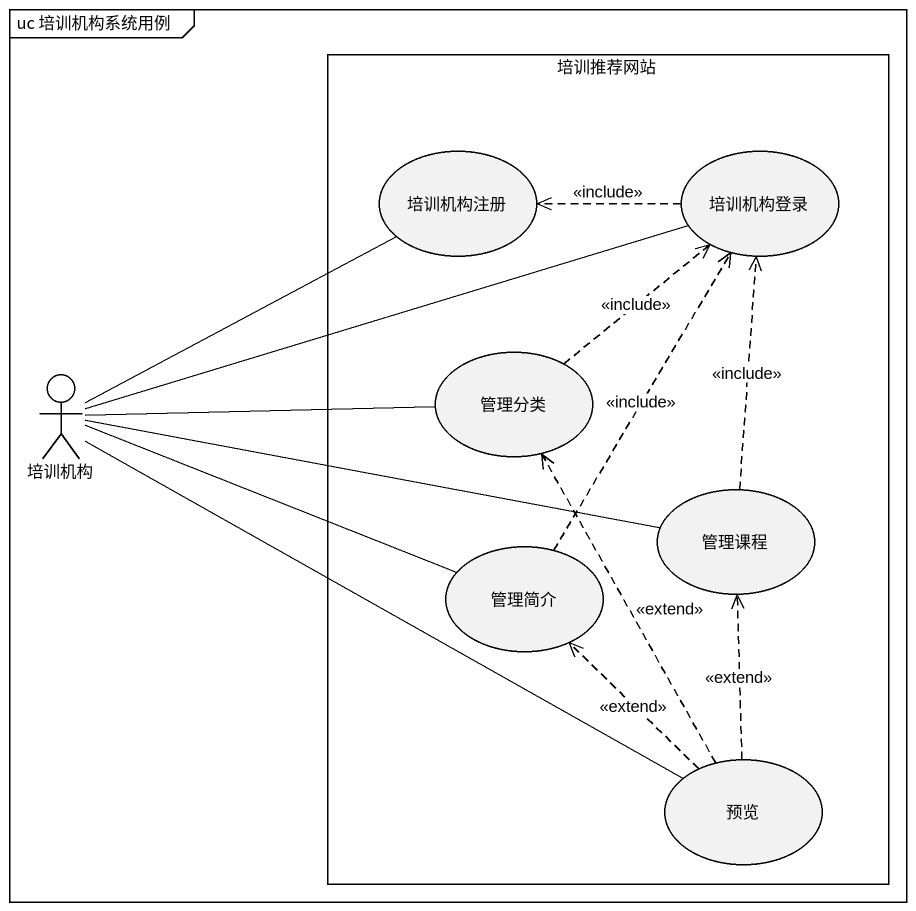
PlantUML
@startuml
mainframe uc 培训机构系统用例
rectangle 培训推荐网站 {
  usecase 培训机构注册
  usecase 培训机构登录
  usecase 管理分类
  usecase 管理课程
  usecase 管理简介
  usecase 预览
}
actor 培训机构
培训机构登录 .left.> 培训机构注册 : <<include>>
管理分类 .up.> 培训机构登录 : <<include>>
培训机构 -up- 培训机构注册
培训机构 -right- 培训机构登录
培训机构 -right- 管理分类
培训机构 -right- 管理课程
培训机构 -right- 管理简介
培训机构 -right- 预览
管理课程 .up.> 培训机构登录 : <<include>>
管理简介 .up.> 培训机构登录 : <<include>>
预览 .up.> 管理分类 : <<extend>>
预览 .up.> 管理课程 : <<extend>>
预览 .up.> 管理简介 : <<extend>>
@enduml
